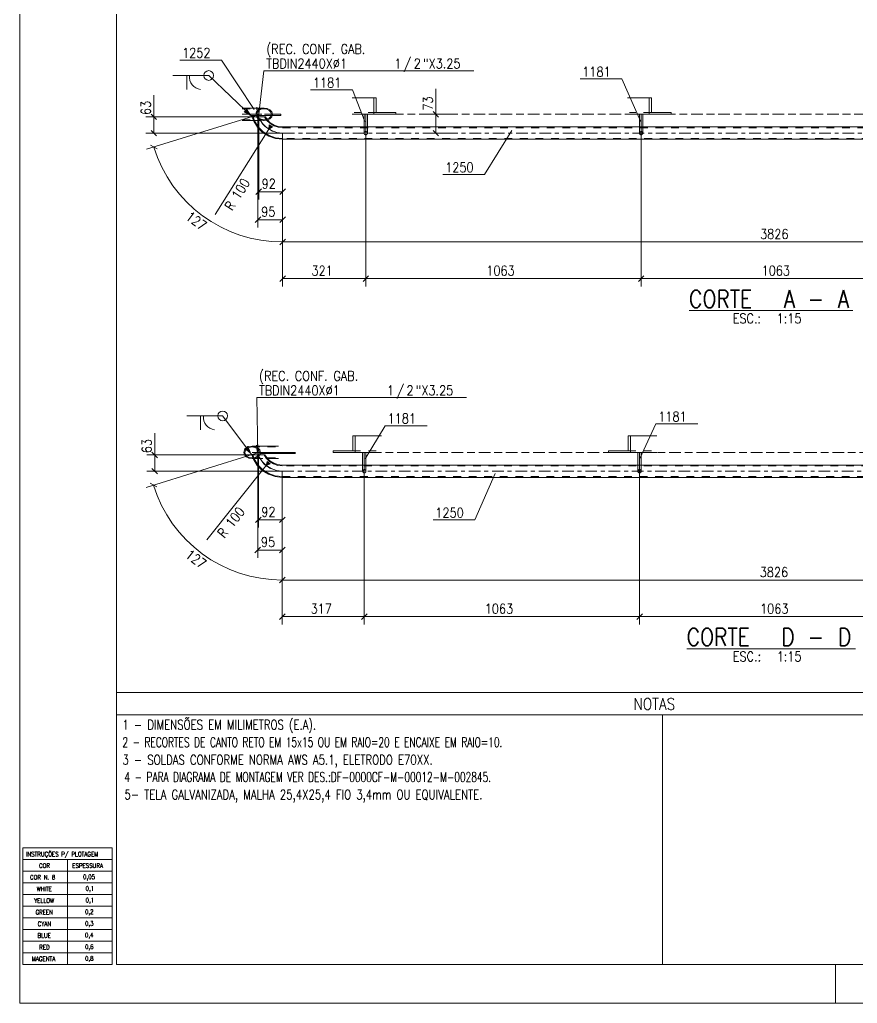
# Model space of a CAD drawing. Header units: millimetres. Extents: x 5 to 846, y 5 to 599.
# Drawn here: x 5 to 220.6, y 5 to 258.2 of the extents above; entities that cross this region are included whole.
import ezdxf

# ---------------------------------------------------------------- set-up
doc = ezdxf.new("R2010")
doc.units = ezdxf.units.MM
for name, pattern in [('XKITLINE00', [0]), ('XKITLINE02', [4, 2, -2]), ('XKITLINE03', [6, 3, -1, 1, -1]), ('XKITLINE06', [7, 3, -1, 2, -1])]:
    doc.linetypes.add(name, pattern=pattern)
for name, color, linetype, lineweight in [('Cota', 4, 'Continuous', 0), ('Marca da peça', 2, 'Continuous', 0), ('Objeto gráfico', 3, 'Continuous', 0), ('Outro tipo de objeto', 7, 'Continuous', 0), ('Peça', 2, 'Continuous', 0), ('Solda', 1, 'Continuous', 0), ('Texto', 7, 'Continuous', 0)]:
    doc.layers.add(name, color=color, linetype=linetype, lineweight=lineweight)
doc.styles.add('ROMANS', font='ROMANS__.TTF')
doc.styles.add('SIMPLEX', font='SIMPLEX_.TTF')

# ---------------------------------------------------------------- blocks, each defined once
blk = doc.blocks.new('*A29')
at = {"layer": 'Peça', "color": 7, "linetype": 'XKITLINE02', "lineweight": 0}
for p, q in [((70.07, 233.86), (64.46, 233.86)), ((69.99, 233.55), (64.46, 233.55)), ((66.67, 233.55), (69.99, 233.55))]:
    blk.add_line(p, q, dxfattribs=at)
at = {"layer": 'Peça', "color": 4, "linetype": 'XKITLINE00', "lineweight": 0}
for p, q in [((69.99, 233.55), (72.28, 233.55)), ((70.07, 233.55), (70.07, 233.86)), ((70.07, 233.86), (72.28, 233.86)), ((72.28, 233.55), (72.28, 233.86))]:
    blk.add_line(p, q, dxfattribs=at)
blk = doc.blocks.new('*A31')
at = {"layer": 'Peça', "color": 4, "linetype": 'XKITLINE00', "lineweight": 0}
for p, q in [((90.59, 238.1), (96.77, 238.1)), ((96.21, 233.86), (96.21, 238.1)), ((96.77, 238.1), (96.77, 234.29)), ((90.59, 233.86), (101.82, 233.86)), ((96.77, 234.29), (101.82, 234.29)), ((101.82, 233.86), (101.82, 234.29))]:
    blk.add_line(p, q, dxfattribs=at)
at = {"layer": 'Peça', "color": 7, "linetype": 'XKITLINE02', "lineweight": 0}
for p, q in [((96.77, 234.29), (91.16, 234.29)), ((96.2, 233.86), (96.21, 233.86))]:
    blk.add_line(p, q, dxfattribs=at)
blk = doc.blocks.new('*A32')
at = {"layer": 'Peça', "color": 4, "linetype": 'XKITLINE00', "lineweight": 0}
for p, q in [((164.55, 230.67), (164.55, 233.86)), ((165.4, 230.67), (165.4, 233.86)), ((164.55, 230.6), (164.55, 230.67)), ((165.4, 230.6), (165.4, 230.67))]:
    blk.add_line(p, q, dxfattribs=at)
at = {"layer": 'Peça', "color": 7, "linetype": 'XKITLINE02', "lineweight": 0}
for p, q in [((164.55, 233.86), (165.4, 233.86)), ((164.55, 229.13), (164.55, 230.6)), ((165.4, 229.13), (165.4, 230.6)), ((164.55, 229.01), (164.68, 229.31)), ((164.55, 229.01), (164.55, 229.13)), ((164.98, 229.43), (164.68, 229.31)), ((165.27, 229.31), (164.98, 229.43)), ((165.4, 229.01), (165.27, 229.31)), ((165.4, 229.01), (165.4, 229.13))]:
    blk.add_line(p, q, dxfattribs=at)
at = {"layer": 'Peça', "color": 7, "linetype": 'XKITLINE03', "lineweight": 0}
for p, q in [((164.98, 233.86), (164.98, 230.67)), ((164.98, 230.67), (164.98, 230.04)), ((164.98, 230.04), (164.98, 229.5)), ((164.98, 229.5), (164.98, 229.13)), ((164.98, 229.13), (164.98, 229.01)), ((164.98, 229.01), (164.98, 229.01))]:
    blk.add_line(p, q, dxfattribs=at)
at = {"layer": 'Peça', "color": 7, "linetype": 'XKITLINE02', "lineweight": 0}
for start, end in [(135, 315), (315, 135)]:
    blk.add_arc((164.98, 229.01), 0.423, start, end, dxfattribs=at)
blk = doc.blocks.new('*A34')
at = {"layer": 'Peça', "color": 4, "linetype": 'XKITLINE00', "lineweight": 0}
for p, q in [((93.7, 230.67), (93.7, 233.86)), ((94.54, 230.67), (94.54, 233.86)), ((93.7, 230.6), (93.7, 230.67)), ((94.54, 230.6), (94.54, 230.67))]:
    blk.add_line(p, q, dxfattribs=at)
at = {"layer": 'Peça', "color": 7, "linetype": 'XKITLINE02', "lineweight": 0}
for p, q in [((93.7, 233.86), (94.54, 233.86)), ((93.7, 229.13), (93.7, 230.6)), ((94.54, 229.13), (94.54, 230.6)), ((93.7, 229.01), (93.82, 229.31)), ((93.7, 229.01), (93.7, 229.13)), ((94.12, 229.43), (93.82, 229.31)), ((94.42, 229.31), (94.12, 229.43)), ((94.54, 229.01), (94.42, 229.31)), ((94.54, 229.01), (94.54, 229.13))]:
    blk.add_line(p, q, dxfattribs=at)
at = {"layer": 'Peça', "color": 7, "linetype": 'XKITLINE03', "lineweight": 0}
for p, q in [((94.12, 233.86), (94.12, 230.67)), ((94.12, 230.67), (94.12, 230.04)), ((94.12, 230.04), (94.12, 229.5)), ((94.12, 229.5), (94.12, 229.13)), ((94.12, 229.13), (94.12, 229.01)), ((94.12, 229.01), (94.12, 229.01))]:
    blk.add_line(p, q, dxfattribs=at)
at = {"layer": 'Peça', "color": 7, "linetype": 'XKITLINE02', "lineweight": 0}
for start, end in [(135, 315), (315, 135)]:
    blk.add_arc((94.12, 229.01), 0.423, start, end, dxfattribs=at)
blk = doc.blocks.new('*A35')
at = {"layer": 'Peça', "color": 7, "linetype": 'XKITLINE03', "lineweight": 0}
for p, q in [((66.04, 235.67), (66.04, 235.68)), ((66.2, 234.19), (66.04, 235.67)), ((334.46, 235.67), (334.29, 234.19)), ((334.46, 235.68), (334.46, 235.67)), ((66.7, 232.78), (66.2, 234.19)), ((334.29, 234.19), (333.8, 232.78)), ((67.49, 231.52), (66.7, 232.78)), ((68.55, 230.46), (67.49, 231.52)), ((69.81, 229.67), (68.55, 230.46)), ((331.95, 230.46), (330.68, 229.67)), ((333, 231.52), (331.95, 230.46)), ((333.8, 232.78), (333, 231.52)), ((71.22, 229.18), (69.81, 229.67)), ((72.7, 229.01), (71.22, 229.18)), ((327.79, 229.01), (72.7, 229.01)), ((329.27, 229.18), (327.79, 229.01)), ((330.68, 229.67), (329.27, 229.18))]:
    blk.add_line(p, q, dxfattribs=at)
at = {"layer": 'Peça', "color": 7, "linetype": 'XKITLINE02', "lineweight": 0}
for p, q in [((64.88, 233.2), (64.9, 233.14)), ((64.88, 233.2), (64.9, 233.2)), ((65.1, 233.2), (65.46, 232.18)), ((65.89, 233.2), (66.35, 233.2)), ((66.15, 233.2), (66.35, 233.2)), ((66.78, 233.2), (66.81, 233.2)), ((67.55, 233.19), (66.95, 233.2)), ((68.05, 233.2), (67.55, 233.19)), ((68.05, 233.2), (68.57, 232.38)), ((68.3, 233.2), (68.28, 233.2)), ((68.3, 233.2), (68.73, 232.51)), ((331.93, 232.38), (332.44, 233.2)), ((332.19, 233.2), (332.01, 232.91)), ((332.22, 233.2), (332.19, 233.2)), ((332.94, 233.19), (332.44, 233.2)), ((333.54, 233.2), (332.94, 233.19)), ((333.69, 233.2), (333.21, 233.2)), ((334.29, 233.2), (334.34, 233.2)), ((335.39, 233.2), (335.04, 232.18)), ((335.56, 233.05), (335.29, 232.26)), ((66.41, 230.66), (65.46, 232.18)), ((67.69, 229.39), (66.41, 230.66)), ((69.4, 231.54), (68.57, 232.38)), ((68.73, 232.51), (68.83, 232.41)), ((69.4, 231.54), (70.41, 230.91)), ((70.41, 230.91), (71.53, 230.52)), ((71.53, 230.52), (72.7, 230.38)), ((327.79, 230.38), (328.97, 230.52)), ((328.97, 230.52), (330.09, 230.91)), ((330.09, 230.91), (331.09, 231.54)), ((331.09, 231.54), (331.93, 232.38)), ((332.81, 229.39), (334.08, 230.66)), ((334.08, 230.66), (335.04, 232.18)), ((69.21, 228.43), (67.69, 229.39)), ((70.91, 227.83), (69.21, 228.43)), ((72.7, 230.38), (327.79, 230.38)), ((329.58, 227.83), (331.28, 228.43)), ((331.28, 228.43), (332.81, 229.39)), ((72.7, 227.63), (70.91, 227.83)), ((327.79, 227.63), (72.7, 227.63)), ((329.58, 227.83), (327.79, 227.63))]:
    blk.add_line(p, q, dxfattribs=at)
at = {"layer": 'Peça', "color": 4, "linetype": 'XKITLINE00', "lineweight": 0}
for p, q in [((64.9, 233.2), (65.89, 233.2)), ((64.9, 233.14), (65.26, 232.09)), ((68.28, 233.2), (66.35, 233.2)), ((332.22, 233.2), (332.22, 233.2)), ((333.21, 233.2), (332.22, 233.2)), ((335.62, 233.2), (333.69, 233.2)), ((335.62, 233.2), (335.56, 233.05)), ((66.25, 230.53), (65.26, 232.09)), ((67.55, 229.22), (66.25, 230.53)), ((68.83, 232.41), (69.54, 231.71)), ((69.54, 231.71), (70.5, 231.1)), ((70.5, 231.1), (71.57, 230.73)), ((71.57, 230.73), (72.7, 230.6)), ((72.7, 230.6), (327.79, 230.6)), ((327.79, 230.6), (328.92, 230.73)), ((328.92, 230.73), (329.99, 231.1)), ((329.99, 231.1), (330.95, 231.71)), ((330.95, 231.71), (331.76, 232.51)), ((332.01, 232.91), (331.76, 232.51)), ((332.94, 229.22), (334.25, 230.53)), ((334.25, 230.53), (335.23, 232.09)), ((335.29, 232.26), (335.23, 232.09)), ((69.12, 228.23), (67.55, 229.22)), ((70.87, 227.62), (69.12, 228.23)), ((329.63, 227.62), (331.37, 228.23)), ((331.37, 228.23), (332.94, 229.22)), ((72.7, 227.42), (70.87, 227.62)), ((327.79, 227.42), (72.7, 227.42)), ((329.63, 227.62), (327.79, 227.42))]:
    blk.add_line(p, q, dxfattribs=at)
blk = doc.blocks.new('*A36')
at = {"layer": 'Peça', "color": 4, "linetype": 'XKITLINE00', "lineweight": 0}
for p, q in [((62.32, 235.47), (67.94, 235.47)), ((65.97, 234.48), (65.81, 233.86)), ((65.81, 233.86), (65.97, 233.25)), ((66.43, 235), (65.97, 234.48)), ((65.97, 233.25), (66.43, 232.73)), ((66.09, 233.86), (66.23, 234.4)), ((66.23, 233.33), (66.09, 233.86)), ((66.23, 234.4), (66.63, 234.85)), ((66.63, 232.88), (66.23, 233.33)), ((67.12, 235.35), (66.43, 235)), ((66.63, 234.85), (67.23, 235.15)), ((67.94, 235.47), (67.12, 235.35)), ((67.23, 235.15), (67.94, 235.26)), ((68.76, 235.35), (67.94, 235.47)), ((67.94, 235.26), (68.65, 235.15)), ((68.65, 235.15), (69.24, 234.85)), ((69.45, 235), (68.76, 235.35)), ((69.24, 234.85), (69.65, 234.4)), ((69.65, 233.33), (69.24, 232.88)), ((69.91, 234.48), (69.45, 235)), ((69.45, 232.73), (69.91, 233.25)), ((69.65, 234.4), (69.79, 233.86)), ((69.79, 233.86), (69.65, 233.33)), ((70.07, 233.86), (69.91, 234.48)), ((69.91, 233.25), (70.07, 233.86)), ((329.66, 235.47), (335.28, 235.47)), ((333.31, 234.48), (333.14, 233.86)), ((333.14, 233.86), (333.31, 233.25)), ((333.77, 235), (333.31, 234.48)), ((333.31, 233.25), (333.77, 232.73)), ((333.43, 233.86), (333.57, 234.4)), ((333.57, 233.33), (333.43, 233.86)), ((333.57, 234.4), (333.97, 234.85)), ((333.97, 232.88), (333.57, 233.33)), ((334.46, 235.35), (333.77, 235)), ((333.97, 234.85), (334.57, 235.15)), ((335.28, 235.47), (334.46, 235.35)), ((334.57, 235.15), (335.28, 235.26)), ((336.1, 235.35), (335.28, 235.47)), ((335.28, 235.26), (335.99, 235.15)), ((335.99, 235.15), (336.58, 234.85)), ((336.79, 235), (336.1, 235.35)), ((336.58, 234.85), (336.98, 234.4)), ((336.98, 233.33), (336.58, 232.88)), ((337.25, 234.48), (336.79, 235)), ((336.79, 232.73), (337.25, 233.25)), ((336.98, 234.4), (337.13, 233.86)), ((337.13, 233.86), (336.98, 233.33)), ((337.41, 233.86), (337.25, 234.48)), ((337.25, 233.25), (337.41, 233.86)), ((62.32, 232.25), (65.21, 232.25)), ((66.43, 232.73), (67.12, 232.38)), ((66.63, 232.88), (67.03, 232.68)), ((67.06, 232.66), (67.23, 232.58)), ((67.12, 232.38), (67.23, 232.36)), ((67.94, 232.47), (67.23, 232.58)), ((67.26, 232.36), (67.94, 232.25)), ((67.81, 232.25), (67.94, 232.25)), ((68.65, 232.58), (67.94, 232.47)), ((67.94, 232.25), (68.76, 232.38)), ((69.24, 232.88), (68.65, 232.58)), ((68.76, 232.38), (69.45, 232.73)), ((331.5, 232.25), (329.66, 232.25)), ((333.77, 232.73), (334.46, 232.38)), ((334.57, 232.58), (333.97, 232.88)), ((334.46, 232.38), (335.28, 232.25)), ((335.28, 232.47), (334.57, 232.58)), ((335.28, 232.25), (334.83, 232.25)), ((335.99, 232.58), (335.28, 232.47)), ((335.28, 232.25), (336.1, 232.38)), ((336.58, 232.88), (335.99, 232.58)), ((336.1, 232.38), (336.79, 232.73))]:
    blk.add_line(p, q, dxfattribs=at)
at = {"layer": 'Peça', "color": 7, "linetype": 'XKITLINE02', "lineweight": 0}
for p, q in [((62.32, 235.26), (67.94, 235.26)), ((329.66, 235.26), (335.28, 235.26)), ((62.32, 232.47), (67.94, 232.47)), ((65.21, 232.25), (67.81, 232.25)), ((67.03, 232.68), (67.06, 232.66)), ((67.23, 232.36), (67.26, 232.36)), ((335.28, 232.47), (329.66, 232.47)), ((334.83, 232.25), (331.5, 232.25))]:
    blk.add_line(p, q, dxfattribs=at)
at = {"layer": 'Peça', "color": 7, "linetype": 'XKITLINE03', "lineweight": 0}
for p, q in [((62.32, 233.86), (67.94, 233.86)), ((335.28, 233.86), (329.66, 233.86))]:
    blk.add_line(p, q, dxfattribs=at)
blk = doc.blocks.new('*A37')
at = {"layer": 'Peça', "color": 4, "linetype": 'XKITLINE00', "lineweight": 0}
for p, q in [((161.45, 238.1), (167.63, 238.1)), ((167.07, 233.86), (167.07, 238.1)), ((167.63, 238.1), (167.63, 234.29)), ((172.68, 233.86), (161.45, 233.86)), ((167.63, 234.29), (172.68, 234.29)), ((172.68, 233.86), (172.68, 234.29))]:
    blk.add_line(p, q, dxfattribs=at)
at = {"layer": 'Peça', "color": 7, "linetype": 'XKITLINE02', "lineweight": 0}
for p, q in [((167.63, 234.29), (162.01, 234.29)), ((167.06, 233.86), (167.07, 233.86))]:
    blk.add_line(p, q, dxfattribs=at)
blk = doc.blocks.new('*A71')
at = {"layer": 'Peça', "color": 4, "linetype": 'XKITLINE00', "lineweight": 0}
for p, q in [((93.31, 143.64), (93.31, 146.83)), ((94.15, 143.64), (94.15, 146.83)), ((93.31, 143.57), (93.31, 143.64)), ((94.15, 143.57), (94.15, 143.64))]:
    blk.add_line(p, q, dxfattribs=at)
at = {"layer": 'Peça', "color": 7, "linetype": 'XKITLINE02', "lineweight": 0}
for p, q in [((94.15, 146.83), (93.31, 146.83)), ((93.31, 142.1), (93.31, 143.57)), ((93.43, 142.28), (93.31, 141.98)), ((93.31, 141.98), (93.31, 142.1)), ((93.73, 142.4), (93.43, 142.28)), ((94.03, 142.28), (93.73, 142.4)), ((94.15, 141.98), (94.03, 142.28)), ((94.15, 142.1), (94.15, 143.57)), ((94.15, 142.1), (94.15, 141.98))]:
    blk.add_line(p, q, dxfattribs=at)
at = {"layer": 'Peça', "color": 7, "linetype": 'XKITLINE03', "lineweight": 0}
for p, q in [((93.73, 146.83), (93.73, 143.64)), ((93.73, 143.64), (93.73, 143.01)), ((93.73, 143.01), (93.73, 142.46)), ((93.73, 142.46), (93.73, 142.1)), ((93.73, 142.1), (93.73, 141.98)), ((93.73, 141.98), (93.73, 141.98))]:
    blk.add_line(p, q, dxfattribs=at)
at = {"layer": 'Peça', "color": 7, "linetype": 'XKITLINE02', "lineweight": 0}
for start, end in [(135, 315), (315, 135)]:
    blk.add_arc((93.73, 141.98), 0.423, start, end, dxfattribs=at)
blk = doc.blocks.new('*A73')
at = {"layer": 'Peça', "color": 4, "linetype": 'XKITLINE00', "lineweight": 0}
for p, q in [((90.79, 147.26), (90.79, 151.07)), ((90.79, 151.07), (98.17, 151.07)), ((91.35, 146.83), (91.35, 151.07)), ((85.74, 146.83), (85.74, 147.26)), ((85.74, 147.26), (90.79, 147.26)), ((98.17, 146.83), (85.74, 146.83))]:
    blk.add_line(p, q, dxfattribs=at)
at = {"layer": 'Peça', "color": 7, "linetype": 'XKITLINE02', "lineweight": 0}
blk.add_line((90.79, 147.26), (97.61, 147.26), dxfattribs=at)
blk = doc.blocks.new('*A74')
at = {"layer": 'Peça', "color": 4, "linetype": 'XKITLINE00', "lineweight": 0}
for p, q in [((66.98, 146.52), (66.98, 146.83)), ((66.98, 146.83), (76.01, 146.83)), ((76.01, 146.52), (66.98, 146.52)), ((69.19, 146.52), (69.19, 146.83))]:
    blk.add_line(p, q, dxfattribs=at)
blk = doc.blocks.new('*A75')
at = {"layer": 'Peça', "color": 7, "linetype": 'XKITLINE03', "lineweight": 0}
for p, q in [((65.95, 148.65), (65.95, 148.64)), ((65.95, 148.64), (66.12, 147.16)), ((66.12, 147.16), (66.62, 145.75)), ((333.72, 145.75), (334.21, 147.16)), ((334.21, 147.16), (334.38, 148.64)), ((334.38, 148.64), (334.38, 148.65)), ((66.62, 145.75), (67.41, 144.49)), ((67.41, 144.49), (68.46, 143.43)), ((331.87, 143.43), (332.92, 144.49)), ((332.92, 144.49), (333.72, 145.75)), ((68.46, 143.43), (69.73, 142.64)), ((69.73, 142.64), (71.14, 142.14)), ((71.14, 142.14), (72.62, 141.98)), ((72.62, 141.98), (327.71, 141.98)), ((327.71, 141.98), (329.19, 142.14)), ((329.19, 142.14), (330.6, 142.64)), ((330.6, 142.64), (331.87, 143.43))]:
    blk.add_line(p, q, dxfattribs=at)
at = {"layer": 'Peça', "color": 4, "linetype": 'XKITLINE00', "lineweight": 0}
for p, q in [((64.79, 146.17), (64.85, 146.01)), ((64.79, 146.17), (66.44, 146.17)), ((65.12, 145.22), (65.18, 145.06)), ((66.17, 143.49), (65.18, 145.06)), ((67.2, 146.17), (68.19, 146.17)), ((68.4, 145.88), (68.65, 145.48)), ((69.46, 144.67), (68.65, 145.48)), ((69.46, 144.67), (70.42, 144.07)), ((329.91, 144.07), (330.87, 144.67)), ((330.87, 144.67), (331.52, 145.32)), ((332.13, 146.17), (332.14, 146.17)), ((332.14, 146.17), (333.77, 146.17)), ((334.16, 143.49), (335.15, 145.06)), ((334.52, 146.17), (335.51, 146.17)), ((335.15, 145.06), (335.52, 146.11)), ((67.47, 142.19), (66.17, 143.49)), ((67.47, 142.19), (69.04, 141.2)), ((70.42, 144.07), (71.49, 143.69)), ((71.49, 143.69), (72.62, 143.57)), ((327.71, 143.57), (72.62, 143.57)), ((328.84, 143.69), (327.71, 143.57)), ((328.84, 143.69), (329.91, 144.07)), ((331.29, 141.2), (332.86, 142.19)), ((332.86, 142.19), (334.16, 143.49)), ((69.04, 141.2), (70.78, 140.59)), ((70.78, 140.59), (72.62, 140.39)), ((72.62, 140.39), (327.71, 140.39)), ((327.71, 140.39), (329.55, 140.59)), ((329.55, 140.59), (331.29, 141.2))]:
    blk.add_line(p, q, dxfattribs=at)
at = {"layer": 'Peça', "color": 7, "linetype": 'XKITLINE02', "lineweight": 0}
for p, q in [((64.85, 146.01), (65.12, 145.22)), ((65.02, 146.17), (65.37, 145.15)), ((66.33, 143.63), (65.37, 145.15)), ((66.44, 146.17), (67.2, 146.17)), ((66.87, 146.17), (66.44, 146.17)), ((67.47, 146.16), (66.87, 146.17)), ((67.97, 146.17), (67.47, 146.16)), ((68.49, 145.34), (67.97, 146.17)), ((68.19, 146.17), (68.22, 146.17)), ((68.22, 146.17), (68.19, 146.17)), ((68.22, 146.17), (68.4, 145.88)), ((69.32, 144.51), (68.49, 145.34)), ((69.32, 144.51), (70.33, 143.88)), ((330, 143.88), (331.01, 144.51)), ((331.01, 144.51), (331.84, 145.34)), ((331.52, 145.32), (331.68, 145.48)), ((331.68, 145.48), (331.7, 145.51)), ((331.7, 145.51), (332.11, 146.17)), ((331.84, 145.34), (332.36, 146.17)), ((332.13, 146.17), (332.11, 146.17)), ((332.36, 146.17), (332.86, 146.16)), ((332.45, 146.17), (334.52, 146.17)), ((332.86, 146.16), (333.46, 146.17)), ((333.77, 146.17), (334.11, 146.17)), ((334, 143.63), (334.96, 145.15)), ((334.96, 145.15), (335.31, 146.17)), ((335.51, 146.17), (335.54, 146.17)), ((335.54, 146.17), (335.51, 146.17)), ((335.52, 146.11), (335.54, 146.17)), ((67.61, 142.35), (66.33, 143.63)), ((67.61, 142.35), (69.13, 141.4)), ((70.33, 143.88), (71.44, 143.49)), ((71.44, 143.49), (72.62, 143.35)), ((327.71, 143.35), (72.62, 143.35)), ((328.89, 143.49), (327.71, 143.35)), ((328.89, 143.49), (330, 143.88)), ((331.2, 141.4), (332.72, 142.35)), ((332.72, 142.35), (334, 143.63)), ((69.13, 141.4), (70.83, 140.8)), ((70.83, 140.8), (72.62, 140.6)), ((72.62, 140.6), (327.71, 140.6)), ((327.71, 140.6), (329.5, 140.8)), ((329.5, 140.8), (331.2, 141.4))]:
    blk.add_line(p, q, dxfattribs=at)
blk = doc.blocks.new('*A76')
at = {"layer": 'Peça', "color": 4, "linetype": 'XKITLINE00', "lineweight": 0}
for p, q in [((161.65, 147.26), (161.65, 151.07)), ((161.65, 151.07), (169.02, 151.07)), ((162.21, 146.83), (162.21, 151.07)), ((156.6, 146.83), (156.6, 147.26)), ((156.6, 147.26), (161.65, 147.26)), ((169.02, 146.83), (156.6, 146.83))]:
    blk.add_line(p, q, dxfattribs=at)
at = {"layer": 'Peça', "color": 7, "linetype": 'XKITLINE02', "lineweight": 0}
blk.add_line((161.65, 147.26), (168.46, 147.26), dxfattribs=at)
blk = doc.blocks.new('*A77')
at = {"layer": 'Peça', "color": 4, "linetype": 'XKITLINE00', "lineweight": 0}
for p, q in [((62.88, 147.45), (62.71, 146.83)), ((63.34, 147.97), (62.88, 147.45)), ((63, 146.83), (63.14, 147.37)), ((63.14, 147.37), (63.54, 147.82)), ((64.03, 148.32), (63.34, 147.97)), ((63.54, 147.82), (64.14, 148.12)), ((64.85, 148.44), (64.03, 148.32)), ((64.14, 148.12), (64.85, 148.23)), ((64.85, 148.44), (71.67, 148.44)), ((65.66, 148.32), (64.85, 148.44)), ((64.85, 148.23), (65.55, 148.12)), ((65.55, 148.12), (66.15, 147.82)), ((66.36, 147.97), (65.66, 148.32)), ((66.15, 147.82), (66.55, 147.37)), ((66.82, 147.45), (66.36, 147.97)), ((66.55, 147.37), (66.69, 146.83)), ((66.98, 146.83), (66.82, 147.45)), ((330.22, 147.45), (330.05, 146.83)), ((330.68, 147.97), (330.22, 147.45)), ((330.34, 146.83), (330.48, 147.37)), ((330.48, 147.37), (330.88, 147.82)), ((331.37, 148.32), (330.68, 147.97)), ((330.88, 147.82), (331.48, 148.12)), ((332.19, 148.44), (331.37, 148.32)), ((331.48, 148.12), (332.19, 148.23)), ((332.19, 148.44), (339, 148.44)), ((333, 148.32), (332.19, 148.44)), ((332.19, 148.23), (332.89, 148.12)), ((332.89, 148.12), (333.49, 147.82)), ((333.7, 147.97), (333, 148.32)), ((333.49, 147.82), (333.89, 147.37)), ((334.16, 147.45), (333.7, 147.97)), ((333.89, 147.37), (334.03, 146.83)), ((334.32, 146.83), (334.16, 147.45)), ((62.71, 146.83), (62.88, 146.22)), ((62.88, 146.22), (63.34, 145.69)), ((63.14, 146.3), (63, 146.83)), ((63.54, 145.85), (63.14, 146.3)), ((63.34, 145.69), (64.03, 145.35)), ((64.14, 145.55), (63.54, 145.85)), ((64.03, 145.35), (64.85, 145.22)), ((64.85, 145.44), (64.14, 145.55)), ((65.55, 145.55), (64.85, 145.44)), ((64.85, 145.22), (65.66, 145.35)), ((64.85, 145.22), (65.59, 145.22)), ((66.15, 145.85), (65.55, 145.55)), ((65.66, 145.35), (66.36, 145.69)), ((66.55, 146.3), (66.15, 145.85)), ((66.36, 145.69), (66.82, 146.22)), ((66.69, 146.83), (66.55, 146.3)), ((66.82, 146.22), (66.98, 146.83)), ((68.91, 145.22), (71.67, 145.22)), ((330.05, 146.83), (330.22, 146.22)), ((330.22, 146.22), (330.68, 145.69)), ((330.48, 146.3), (330.34, 146.83)), ((330.88, 145.85), (330.48, 146.3)), ((330.68, 145.69), (331.37, 145.35)), ((331.48, 145.55), (330.88, 145.85)), ((331.37, 145.35), (332.19, 145.22)), ((332.19, 145.44), (331.48, 145.55)), ((332.89, 145.55), (332.19, 145.44)), ((332.19, 145.22), (333, 145.35)), ((332.19, 145.22), (332.6, 145.22)), ((333.49, 145.85), (332.89, 145.55)), ((333, 145.35), (333.7, 145.69)), ((333.89, 146.3), (333.49, 145.85)), ((333.7, 145.69), (334.16, 146.22)), ((334.03, 146.83), (333.89, 146.3)), ((334.16, 146.22), (334.32, 146.83)), ((335.21, 145.22), (339, 145.22))]:
    blk.add_line(p, q, dxfattribs=at)
at = {"layer": 'Peça', "color": 7, "linetype": 'XKITLINE02', "lineweight": 0}
for p, q in [((64.85, 148.23), (71.67, 148.23)), ((332.19, 148.23), (339, 148.23)), ((64.85, 145.44), (71.67, 145.44)), ((65.59, 145.22), (68.91, 145.22)), ((332.19, 145.44), (339, 145.44)), ((332.6, 145.22), (335.21, 145.22))]:
    blk.add_line(p, q, dxfattribs=at)
at = {"layer": 'Peça', "color": 7, "linetype": 'XKITLINE03', "lineweight": 0}
for p, q in [((64.85, 146.83), (71.67, 146.83)), ((339, 146.83), (332.19, 146.83))]:
    blk.add_line(p, q, dxfattribs=at)
blk = doc.blocks.new('*A78')
at = {"layer": 'Peça', "color": 4, "linetype": 'XKITLINE00', "lineweight": 0}
for p, q in [((164.16, 143.64), (164.16, 146.83)), ((165.01, 143.64), (165.01, 146.83)), ((164.16, 143.57), (164.16, 143.64)), ((165.01, 143.57), (165.01, 143.64))]:
    blk.add_line(p, q, dxfattribs=at)
at = {"layer": 'Peça', "color": 7, "linetype": 'XKITLINE02', "lineweight": 0}
for p, q in [((165.01, 146.83), (164.16, 146.83)), ((164.16, 142.1), (164.16, 143.57)), ((164.28, 142.28), (164.16, 141.98)), ((164.16, 141.98), (164.16, 142.1)), ((164.58, 142.4), (164.28, 142.28)), ((164.88, 142.28), (164.58, 142.4)), ((165.01, 141.98), (164.88, 142.28)), ((165.01, 142.1), (165.01, 143.57)), ((165.01, 142.1), (165.01, 141.98))]:
    blk.add_line(p, q, dxfattribs=at)
at = {"layer": 'Peça', "color": 7, "linetype": 'XKITLINE03', "lineweight": 0}
for p, q in [((164.58, 146.83), (164.58, 143.64)), ((164.58, 143.64), (164.58, 143.01)), ((164.58, 143.01), (164.58, 142.46)), ((164.58, 142.46), (164.58, 142.1)), ((164.58, 142.1), (164.58, 141.98)), ((164.58, 141.98), (164.58, 141.98))]:
    blk.add_line(p, q, dxfattribs=at)
at = {"layer": 'Peça', "color": 7, "linetype": 'XKITLINE02', "lineweight": 0}
for start, end in [(135, 315), (315, 135)]:
    blk.add_arc((164.58, 141.98), 0.423, start, end, dxfattribs=at)
blk = doc.blocks.new('*A116')
at = {"layer": 'Objeto gráfico', "color": 7, "linetype": 'XKITLINE06', "lineweight": 0}
blk.add_line((64.88, 233.2), (68.3, 233.2), dxfattribs=at)
blk = doc.blocks.new('*A117')
at = {"layer": 'Objeto gráfico', "color": 7, "linetype": 'XKITLINE06', "lineweight": 0}
blk.add_line((100.82, 233.86), (306, 233.86), dxfattribs=at)
blk = doc.blocks.new('*A118')
at = {"layer": 'Objeto gráfico', "color": 7, "linetype": 'XKITLINE06', "lineweight": 0}
blk.add_line((64.88, 233.2), (66.37, 233.72), dxfattribs=at)
blk = doc.blocks.new('*A129')
at = {"layer": 'Objeto gráfico', "color": 7, "linetype": 'XKITLINE06', "lineweight": 0}
blk.add_line((64.79, 146.17), (66.29, 146.69), dxfattribs=at)
blk = doc.blocks.new('*A131')
at = {"layer": 'Objeto gráfico', "color": 7, "linetype": 'XKITLINE06', "lineweight": 0}
blk.add_line((64.79, 146.17), (66.29, 146.69), dxfattribs=at)
blk = doc.blocks.new('*A132')
at = {"layer": 'Objeto gráfico', "color": 7, "linetype": 'XKITLINE06', "lineweight": 0}
for p, q in [((95.19, 146.83), (284.47, 146.83)), ((287.97, 146.83), (327.85, 146.83))]:
    blk.add_line(p, q, dxfattribs=at)
blk = doc.blocks.new('*A250')
at = {"layer": 'Cota', "color": 7, "linetype": 'XKITLINE00', "lineweight": 0}
for p, q in [((72.7, 229.01), (72.7, 198.99)), ((327.79, 229.01), (327.79, 198.99)), ((73.41, 201.7), (72, 200.28)), ((72.7, 200.99), (327.79, 200.99)), ((328.5, 201.7), (327.08, 200.28))]:
    blk.add_line(p, q, dxfattribs=at)
at = {"layer": 'Cota', "color": 3}
for p in [(72.7, 200.99), (327.79, 200.99)]:
    blk.add_point(p, dxfattribs=at)
at = {"layer": 'Cota', "color": 3, "style": 'SIMPLEX', "width": 0.85}
blk.add_text('3826', height=2.5, dxfattribs=at).set_placement((195.61, 201.79))
blk = doc.blocks.new('*A251')
at = {"layer": 'Cota', "color": 7, "linetype": 'XKITLINE00', "lineweight": 0}
for p, q in [((94.12, 233.86), (94.12, 189.57)), ((72.7, 229.01), (72.7, 189.57)), ((73.41, 192.28), (72, 190.86)), ((72.7, 191.57), (94.12, 191.57)), ((94.83, 192.28), (93.41, 190.86))]:
    blk.add_line(p, q, dxfattribs=at)
at = {"layer": 'Cota', "color": 3}
for p in [(72.7, 191.57), (94.12, 191.57)]:
    blk.add_point(p, dxfattribs=at)
at = {"layer": 'Cota', "color": 3, "style": 'SIMPLEX', "width": 0.85}
blk.add_text('321', height=2.5, dxfattribs=at).set_placement((80.16, 192.37))
blk = doc.blocks.new('*A252')
at = {"layer": 'Cota', "color": 7, "linetype": 'XKITLINE00', "lineweight": 0}
for p, q in [((94.12, 233.86), (94.12, 189.57)), ((164.98, 233.86), (164.98, 189.57)), ((94.83, 192.28), (93.41, 190.86)), ((94.12, 191.57), (164.98, 191.57)), ((165.68, 192.28), (164.27, 190.86))]:
    blk.add_line(p, q, dxfattribs=at)
at = {"layer": 'Cota', "color": 3}
for p in [(94.12, 191.57), (164.98, 191.57)]:
    blk.add_point(p, dxfattribs=at)
at = {"layer": 'Cota', "color": 3, "style": 'SIMPLEX', "width": 0.85}
blk.add_text('1063', height=2.5, dxfattribs=at).set_placement((125.14, 192.37))
blk = doc.blocks.new('*A253')
at = {"layer": 'Cota', "color": 7, "linetype": 'XKITLINE00', "lineweight": 0}
for p, q in [((164.98, 233.86), (164.98, 189.57)), ((235.83, 233.86), (235.83, 189.57)), ((165.68, 192.28), (164.27, 190.86)), ((164.98, 191.57), (235.83, 191.57)), ((236.54, 192.28), (235.12, 190.86))]:
    blk.add_line(p, q, dxfattribs=at)
at = {"layer": 'Cota', "color": 3}
for p in [(164.98, 191.57), (235.83, 191.57)]:
    blk.add_point(p, dxfattribs=at)
at = {"layer": 'Cota', "color": 3, "style": 'SIMPLEX', "width": 0.85}
blk.add_text('1063', height=2.5, dxfattribs=at).set_placement((195.99, 192.37))
blk = doc.blocks.new('*A256')
at = {"layer": 'Cota', "color": 7, "linetype": 'XKITLINE00', "lineweight": 0}
for p, q in [((66.33, 233.71), (37.65, 224.86)), ((72.7, 229.01), (72.7, 198.99)), ((38.68, 225.92), (40.45, 224.98)), ((72, 200.29), (73.41, 201.7))]:
    blk.add_line(p, q, dxfattribs=at)
blk.add_arc((72.7, 235.67), 34.68, 197.1475, 270, dxfattribs=at)
at = {"layer": 'Cota', "color": 7}
for p in [(39.56, 225.45), (72.7, 200.99)]:
    blk.add_point(p, dxfattribs=at)
at = {"layer": 'Cota', "color": 3, "style": 'SIMPLEX', "width": 0.85}
blk.add_text('127', height=2.5, rotation=-36.4287, dxfattribs=at).set_placement((47.54, 207.04))
blk = doc.blocks.new('*A257')
at = {"layer": 'Cota', "color": 7, "linetype": 'XKITLINE00', "lineweight": 0}
for p, q in [((66.37, 233.72), (66.37, 204.73)), ((72.7, 229.01), (72.7, 204.73)), ((67.08, 207.44), (65.66, 206.02)), ((66.37, 206.73), (72.7, 206.73)), ((73.41, 207.44), (72, 206.02))]:
    blk.add_line(p, q, dxfattribs=at)
at = {"layer": 'Cota', "color": 3}
for p in [(66.37, 206.73), (72.7, 206.73)]:
    blk.add_point(p, dxfattribs=at)
at = {"layer": 'Cota', "color": 3, "style": 'SIMPLEX', "width": 0.85}
blk.add_text('95', height=2.5, dxfattribs=at).set_placement((67.21, 207.53))
blk = doc.blocks.new('*A258')
at = {"layer": 'Cota', "color": 7, "linetype": 'XKITLINE00', "lineweight": 0}
for p, q in [((66.55, 233.2), (66.55, 211.94)), ((72.7, 229.01), (72.7, 211.94)), ((67.26, 214.64), (65.84, 213.23)), ((66.55, 213.94), (72.7, 213.94)), ((73.41, 214.64), (72, 213.23))]:
    blk.add_line(p, q, dxfattribs=at)
at = {"layer": 'Cota', "color": 3}
for p in [(66.55, 213.94), (72.7, 213.94)]:
    blk.add_point(p, dxfattribs=at)
at = {"layer": 'Cota', "color": 3, "style": 'SIMPLEX', "width": 0.85}
blk.add_text('92', height=2.5, dxfattribs=at).set_placement((67.31, 214.74))
blk = doc.blocks.new('*A259')
at = {"layer": 'Cota', "color": 7, "linetype": 'XKITLINE00', "lineweight": 0}
for p, q in [((39.56, 233.2), (39.56, 238.78)), ((39.56, 233.2), (39.56, 238.78)), ((64.88, 233.2), (37.51, 233.2)), ((38.85, 233.91), (40.26, 232.49)), ((39.56, 229.01), (39.56, 233.2)), ((72.7, 229.01), (37.51, 229.01)), ((38.85, 229.72), (40.26, 228.3))]:
    blk.add_line(p, q, dxfattribs=at)
at = {"layer": 'Cota', "color": 3}
for p in [(39.56, 233.2), (39.56, 229.01)]:
    blk.add_point(p, dxfattribs=at)
at = {"layer": 'Cota', "color": 3, "style": 'SIMPLEX', "width": 0.85}
blk.add_text('63', height=2.5, rotation=90.0002, dxfattribs=at).set_placement((38.76, 233.67))
blk = doc.blocks.new('*A260')
at = {"layer": 'Cota'}
blk.add_hatch(color=7, dxfattribs=at).paths.add_polyline_path([(70.11, 230.61), (69.16, 230.03), (69.27, 231.14)], flags=17)
at = {"layer": 'Cota', "color": 7, "linetype": 'XKITLINE00', "lineweight": 0}
for p, q in [((69.27, 231.14), (69.16, 230.03)), ((70.11, 230.61), (69.16, 230.03)), ((69.27, 231.14), (70.11, 230.61)), ((69.16, 230.03), (55.33, 208.03))]:
    blk.add_line(p, q, dxfattribs=at)
blk.add_arc((72.7, 235.67), 6.67, 218.5714, 257.1429, dxfattribs=at)
at = {"layer": 'Cota', "color": 3, "style": 'SIMPLEX', "width": 0.85}
blk.add_text('R 100', height=2.5, rotation=57.8573, dxfattribs=at).set_placement((59.74, 208.85))
blk = doc.blocks.new('*A261')
at = {"layer": 'Cota', "color": 7, "linetype": 'XKITLINE00', "lineweight": 0}
for p, q in [((112.14, 233.86), (112.14, 240.38)), ((112.14, 233.86), (112.14, 240.38)), ((115.44, 233.86), (110.09, 233.86)), ((111.44, 234.57), (112.85, 233.16)), ((112.14, 229.01), (112.14, 233.86)), ((115.44, 229.01), (110.09, 229.01)), ((111.44, 229.72), (112.85, 228.3))]:
    blk.add_line(p, q, dxfattribs=at)
at = {"layer": 'Cota', "color": 3}
for p in [(112.14, 233.86), (112.14, 229.01)]:
    blk.add_point(p, dxfattribs=at)
at = {"layer": 'Cota', "color": 3, "style": 'SIMPLEX', "width": 0.85}
blk.add_text('73', height=2.5, rotation=90.0002, dxfattribs=at).set_placement((111.34, 234.8))
blk = doc.blocks.new('*A262')
at = {"layer": 'Texto', "color": 7, "linetype": 'XKITLINE00', "lineweight": 0}
for p, q in [((66.47, 233.25), (67.91, 245.07)), ((67.91, 245.07), (121.88, 245.07)), ((66.77, 235.74), (66.47, 233.25))]:
    blk.add_line(p, q, dxfattribs=at)
at = {"layer": 'Texto', "color": 3, "style": 'ROMANS', "width": 0.85}
for s, p in [('(REC. CONF. GAB.', (68.51, 249.42)), ('TBDIN2440XØ1 ', (68.51, 245.67)), ('1', (101.44, 245.67)), ('/', (103.83, 245.67)), ('2', (106.45, 245.67)), ('"X3.25', (108.83, 245.67))]:
    blk.add_text(s, height=2.5, dxfattribs=at).set_placement(p)
blk = doc.blocks.new('*A264')
at = {"layer": 'Solda'}
blk.add_hatch(color=7, dxfattribs=at).paths.add_polyline_path([(64.89, 233.19), (62.65, 234.46), (63.51, 235.36)], flags=17)
at = {"layer": 'Solda', "color": 7, "linetype": 'XKITLINE00', "lineweight": 0}
for p in [(44.45, 243.85), (64.89, 233.19)]:
    blk.add_line(p, (53.7, 243.85), dxfattribs=at)
at = {"layer": 'Solda', "color": 3, "linetype": 'XKITLINE00', "lineweight": 0}
blk.add_line((48.02, 243.85), (48.02, 240.28), dxfattribs=at)
for centre, radius, start, end in [((51.95, 243.49), 3.23, 173.6598, 263.6598), ((53.7, 243.85), 1.25, 90, 270), ((53.7, 243.85), 1.25, 270, 90)]:
    blk.add_arc(centre, radius, start, end, dxfattribs=at)
blk = doc.blocks.new('*A266')
at = {"layer": 'Marca da peça', "color": 7, "linetype": 'XKITLINE00', "lineweight": 0}
for p in [(149.25, 242.97), (164.91, 231.91)]:
    blk.add_line(p, (159.99, 242.97), dxfattribs=at)
at = {"layer": 'Marca da peça', "color": 4, "style": 'ROMANS', "width": 0.85}
blk.add_text('1181', height=2.5, dxfattribs=at).set_placement((149.85, 243.57))
blk = doc.blocks.new('*A268')
at = {"layer": 'Marca da peça', "color": 7, "linetype": 'XKITLINE00', "lineweight": 0}
for p in [(79.92, 240.15), (93.91, 232.05)]:
    blk.add_line(p, (90.66, 240.15), dxfattribs=at)
at = {"layer": 'Marca da peça', "color": 4, "style": 'ROMANS', "width": 0.85}
blk.add_text('1181', height=2.5, dxfattribs=at).set_placement((80.52, 240.75))
blk = doc.blocks.new('*A269')
at = {"layer": 'Marca da peça', "color": 7, "linetype": 'XKITLINE00', "lineweight": 0}
for p in [(131.68, 229.69), (113.96, 218.35)]:
    blk.add_line(p, (124.7, 218.35), dxfattribs=at)
at = {"layer": 'Marca da peça', "color": 4, "style": 'ROMANS', "width": 0.85}
blk.add_text('1250', height=2.5, dxfattribs=at).set_placement((114.56, 218.95))
blk = doc.blocks.new('*A270')
at = {"layer": 'Marca da peça', "color": 7, "linetype": 'XKITLINE00', "lineweight": 0}
for p in [(46.25, 247.83), (65.42, 235.07)]:
    blk.add_line(p, (56.99, 247.83), dxfattribs=at)
at = {"layer": 'Marca da peça', "color": 4, "style": 'ROMANS', "width": 0.85}
blk.add_text('1252', height=2.5, dxfattribs=at).set_placement((46.85, 248.43))
blk = doc.blocks.new('*A271')
at = {"layer": 'Outro tipo de objeto', "color": 1, "linetype": 'XKITLINE00', "lineweight": 0}
blk.add_line((177.32, 183.32), (219.48, 183.32), dxfattribs=at)
at = {"layer": 'Outro tipo de objeto', "color": 1, "style": 'ROMANS', "width": 0.85}
for s, p in [('CORTE', (177.32, 184.07)), ('A', (201.67, 184.07)), ('A', (215.6, 184.07)), ('-', (207.8, 184.07))]:
    blk.add_text(s, height=4.5, dxfattribs=at).set_placement(p)
at = {"layer": 'Outro tipo de objeto', "color": 3, "style": 'ROMANS', "width": 0.85}
for s, p in [('ESC.:', (188.55, 180.07)), ('1:15', (199.87, 180.07))]:
    blk.add_text(s, height=2.5, dxfattribs=at).set_placement(p)
blk = doc.blocks.new('*A357')
at = {"layer": 'Cota', "color": 7, "linetype": 'XKITLINE00', "lineweight": 0}
for p, q in [((39.79, 146.17), (39.79, 151.75)), ((39.79, 146.17), (39.79, 151.75)), ((39.08, 146.87), (40.49, 145.46)), ((64.79, 146.17), (37.74, 146.17)), ((39.79, 141.98), (39.79, 146.17)), ((72.62, 141.98), (37.74, 141.98)), ((39.08, 142.68), (40.49, 141.27))]:
    blk.add_line(p, q, dxfattribs=at)
at = {"layer": 'Cota', "color": 3}
for p in [(39.79, 146.17), (39.79, 141.98)]:
    blk.add_point(p, dxfattribs=at)
at = {"layer": 'Cota', "color": 3, "style": 'SIMPLEX', "width": 0.85}
blk.add_text('63', height=2.5, rotation=90.0002, dxfattribs=at).set_placement((38.99, 146.64))
blk = doc.blocks.new('*A358')
at = {"layer": 'Cota'}
blk.add_hatch(color=7, dxfattribs=at).paths.add_polyline_path([(69.48, 143.9), (68.46, 143.43), (68.7, 144.52)], flags=17)
at = {"layer": 'Cota', "color": 7, "linetype": 'XKITLINE00', "lineweight": 0}
for p, q in [((68.7, 144.52), (68.46, 143.43)), ((68.7, 144.52), (69.48, 143.9)), ((68.46, 143.43), (53.19, 124.28)), ((69.48, 143.9), (68.46, 143.43))]:
    blk.add_line(p, q, dxfattribs=at)
blk.add_arc((72.62, 148.64), 6.67, 218.5714, 244.2857, dxfattribs=at)
at = {"layer": 'Cota', "color": 3, "style": 'SIMPLEX', "width": 0.85}
blk.add_text('R 100', height=2.5, rotation=51.4287, dxfattribs=at).set_placement((57.66, 124.59))
blk = doc.blocks.new('*A359')
at = {"layer": 'Cota', "color": 7, "linetype": 'XKITLINE00', "lineweight": 0}
for p, q in [((66.29, 146.69), (66.29, 119.7)), ((72.62, 141.98), (72.62, 119.7)), ((66.99, 122.41), (65.58, 121)), ((66.29, 121.7), (72.62, 121.7)), ((73.33, 122.41), (71.91, 121))]:
    blk.add_line(p, q, dxfattribs=at)
at = {"layer": 'Cota', "color": 3}
for p in [(66.29, 121.7), (72.62, 121.7)]:
    blk.add_point(p, dxfattribs=at)
at = {"layer": 'Cota', "color": 3, "style": 'SIMPLEX', "width": 0.85}
blk.add_text('95', height=2.5, dxfattribs=at).set_placement((67.13, 122.5))
blk = doc.blocks.new('*A360')
at = {"layer": 'Cota', "color": 7, "linetype": 'XKITLINE00', "lineweight": 0}
for p, q in [((66.47, 146.17), (66.47, 127.47)), ((72.62, 141.98), (72.62, 127.47)), ((67.17, 130.18), (65.76, 128.76)), ((66.47, 129.47), (72.62, 129.47)), ((73.33, 130.18), (71.91, 128.76))]:
    blk.add_line(p, q, dxfattribs=at)
at = {"layer": 'Cota', "color": 3}
for p in [(66.47, 129.47), (72.62, 129.47)]:
    blk.add_point(p, dxfattribs=at)
at = {"layer": 'Cota', "color": 3, "style": 'SIMPLEX', "width": 0.85}
blk.add_text('92', height=2.5, dxfattribs=at).set_placement((67.22, 130.27))
blk = doc.blocks.new('*A361')
at = {"layer": 'Cota', "color": 7, "linetype": 'XKITLINE00', "lineweight": 0}
for p, q in [((93.73, 146.83), (93.73, 102.54)), ((72.62, 141.98), (72.62, 102.54)), ((73.33, 105.25), (71.91, 103.83)), ((72.62, 104.54), (93.73, 104.54)), ((94.44, 105.25), (93.02, 103.83))]:
    blk.add_line(p, q, dxfattribs=at)
at = {"layer": 'Cota', "color": 3}
for p in [(72.62, 104.54), (93.73, 104.54)]:
    blk.add_point(p, dxfattribs=at)
at = {"layer": 'Cota', "color": 3, "style": 'SIMPLEX', "width": 0.85}
blk.add_text('317', height=2.5, dxfattribs=at).set_placement((79.93, 105.34))
blk = doc.blocks.new('*A362')
at = {"layer": 'Cota', "color": 7, "linetype": 'XKITLINE00', "lineweight": 0}
for p, q in [((93.73, 146.83), (93.73, 102.54)), ((164.58, 146.83), (164.58, 102.54)), ((94.44, 105.25), (93.02, 103.83)), ((93.73, 104.54), (164.58, 104.54)), ((165.29, 105.25), (163.88, 103.83))]:
    blk.add_line(p, q, dxfattribs=at)
at = {"layer": 'Cota', "color": 3}
for p in [(93.73, 104.54), (164.58, 104.54)]:
    blk.add_point(p, dxfattribs=at)
at = {"layer": 'Cota', "color": 3, "style": 'SIMPLEX', "width": 0.85}
blk.add_text('1063', height=2.5, dxfattribs=at).set_placement((124.75, 105.34))
blk = doc.blocks.new('*A363')
at = {"layer": 'Cota', "color": 7, "linetype": 'XKITLINE00', "lineweight": 0}
for p, q in [((164.58, 146.83), (164.58, 102.54)), ((235.44, 146.83), (235.44, 102.54)), ((165.29, 105.25), (163.88, 103.83)), ((164.58, 104.54), (235.44, 104.54)), ((236.14, 105.25), (234.73, 103.83))]:
    blk.add_line(p, q, dxfattribs=at)
at = {"layer": 'Cota', "color": 3}
for p in [(164.58, 104.54), (235.44, 104.54)]:
    blk.add_point(p, dxfattribs=at)
at = {"layer": 'Cota', "color": 3, "style": 'SIMPLEX', "width": 0.85}
blk.add_text('1063', height=2.5, dxfattribs=at).set_placement((195.6, 105.34))
blk = doc.blocks.new('*A366')
at = {"layer": 'Cota', "color": 7, "linetype": 'XKITLINE00', "lineweight": 0}
for p, q in [((72.62, 141.98), (72.62, 111.96)), ((327.71, 141.98), (327.71, 111.96)), ((73.33, 114.67), (71.91, 113.25)), ((72.62, 113.96), (327.71, 113.96)), ((328.42, 114.67), (327, 113.25))]:
    blk.add_line(p, q, dxfattribs=at)
at = {"layer": 'Cota', "color": 3}
for p in [(72.62, 113.96), (327.71, 113.96)]:
    blk.add_point(p, dxfattribs=at)
at = {"layer": 'Cota', "color": 3, "style": 'SIMPLEX', "width": 0.85}
blk.add_text('3826', height=2.5, dxfattribs=at).set_placement((195.52, 114.76))
blk = doc.blocks.new('*A367')
at = {"layer": 'Solda'}
blk.add_hatch(color=7, dxfattribs=at).paths.add_polyline_path([(64.79, 146.17), (62.8, 147.8), (63.8, 148.54)], flags=17)
at = {"layer": 'Solda', "color": 7, "linetype": 'XKITLINE00', "lineweight": 0}
for p in [(48.03, 156.23), (64.79, 146.17)]:
    blk.add_line(p, (57.28, 156.23), dxfattribs=at)
at = {"layer": 'Solda', "color": 3, "linetype": 'XKITLINE00', "lineweight": 0}
blk.add_line((51.6, 156.23), (51.6, 152.66), dxfattribs=at)
for centre, radius, start, end in [((57.28, 156.23), 1.25, 90, 270), ((57.28, 156.23), 1.25, 270, 90), ((55.53, 155.87), 3.23, 173.6598, 263.6598)]:
    blk.add_arc(centre, radius, start, end, dxfattribs=at)
blk = doc.blocks.new('*A368')
at = {"layer": 'Texto', "color": 7, "linetype": 'XKITLINE00', "lineweight": 0}
for p, q in [((66.05, 160.92), (120.02, 160.92)), ((66.3, 146.55), (66.05, 160.92)), ((66.25, 149.05), (66.3, 146.55))]:
    blk.add_line(p, q, dxfattribs=at)
at = {"layer": 'Texto', "color": 3, "style": 'ROMANS', "width": 0.85}
for s, p in [('(REC. CONF. GAB.', (66.65, 165.27)), ('TBDIN2440XØ1 ', (66.65, 161.52)), ('1', (99.58, 161.52)), ('/', (101.97, 161.52)), ('2', (104.59, 161.52)), ('"X3.25', (106.97, 161.52))]:
    blk.add_text(s, height=2.5, dxfattribs=at).set_placement(p)
blk = doc.blocks.new('*A371')
at = {"layer": 'Marca da peça', "color": 7, "linetype": 'XKITLINE00', "lineweight": 0}
for p, q in [((93.97, 145.16), (99.14, 153.7)), ((99.14, 153.7), (109.88, 153.7))]:
    blk.add_line(p, q, dxfattribs=at)
at = {"layer": 'Marca da peça', "color": 4, "style": 'ROMANS', "width": 0.85}
blk.add_text('1181', height=2.5, dxfattribs=at).set_placement((99.74, 154.3))
blk = doc.blocks.new('*A372')
at = {"layer": 'Marca da peça', "color": 7, "linetype": 'XKITLINE00', "lineweight": 0}
for p in [(127.44, 141.38), (111.44, 129.45)]:
    blk.add_line(p, (122.19, 129.45), dxfattribs=at)
at = {"layer": 'Marca da peça', "color": 4, "style": 'ROMANS', "width": 0.85}
blk.add_text('1250', height=2.5, dxfattribs=at).set_placement((112.04, 130.05))
blk = doc.blocks.new('*A374')
at = {"layer": 'Marca da peça', "color": 7, "linetype": 'XKITLINE00', "lineweight": 0}
for p, q in [((164.63, 145.26), (168.79, 154.2)), ((168.79, 154.2), (179.53, 154.2))]:
    blk.add_line(p, q, dxfattribs=at)
at = {"layer": 'Marca da peça', "color": 4, "style": 'ROMANS', "width": 0.85}
blk.add_text('1181', height=2.5, dxfattribs=at).set_placement((169.39, 154.8))
blk = doc.blocks.new('*A376')
at = {"layer": 'Outro tipo de objeto', "color": 1, "linetype": 'XKITLINE00', "lineweight": 0}
blk.add_line((176.71, 96.29), (220.13, 96.29), dxfattribs=at)
at = {"layer": 'Outro tipo de objeto', "color": 1, "style": 'ROMANS', "width": 0.85}
for s, p in [('CORTE', (176.71, 97.04)), ('D', (201.07, 97.04)), ('D', (215.63, 97.04)), ('-', (207.82, 97.04))]:
    blk.add_text(s, height=4.5, dxfattribs=at).set_placement(p)
at = {"layer": 'Outro tipo de objeto', "color": 3, "style": 'ROMANS', "width": 0.85}
for s, p in [('ESC.:', (188.57, 93.04)), ('1:15', (199.89, 93.04))]:
    blk.add_text(s, height=2.5, dxfattribs=at).set_placement(p)
blk = doc.blocks.new('*A377')
at = {"layer": 'Cota', "color": 7, "linetype": 'XKITLINE00', "lineweight": 0}
for p, q in [((66.25, 146.68), (37.57, 137.83)), ((72.62, 141.98), (72.62, 111.96)), ((38.6, 138.89), (40.37, 137.95)), ((71.91, 113.26), (73.33, 114.67))]:
    blk.add_line(p, q, dxfattribs=at)
blk.add_arc((72.62, 148.64), 34.68, 197.1476, 270, dxfattribs=at)
at = {"layer": 'Cota', "color": 7}
for p in [(39.48, 138.42), (72.62, 113.96)]:
    blk.add_point(p, dxfattribs=at)
at = {"layer": 'Cota', "color": 3, "style": 'SIMPLEX', "width": 0.85}
blk.add_text('127', height=2.5, rotation=-36.4287, dxfattribs=at).set_placement((47.46, 120.01))

msp = doc.modelspace()

# ---------------------------------------------------------------- linework, layer by layer
at = {"layer": 'Outro tipo de objeto', "color": 7, "linetype": 'XKITLINE00', "lineweight": 0}
for p, q in [((5.04, 599), (5.04, 5.04)), ((5.87, 45), (5.87, 15)), ((28.82, 45), (5.87, 45)), ((28.82, 15), (28.82, 45)), ((28.82, 42), (5.87, 42)), ((17.34, 42), (17.34, 15)), ((28.82, 39), (5.87, 39)), ((28.82, 36), (5.87, 36)), ((28.82, 33), (5.87, 33)), ((28.82, 30), (5.87, 30)), ((28.82, 27), (5.87, 27)), ((28.82, 24), (5.87, 24)), ((28.82, 21), (5.87, 21)), ((28.82, 18), (5.87, 18)), ((28.82, 15), (5.87, 15)), ((5.04, 5.04), (846, 5.04))]:
    msp.add_line(p, q, dxfattribs=at)
at = {"layer": 'Outro tipo de objeto', "color": 6, "linetype": 'XKITLINE00', "lineweight": 0}
for p, q in [((30, 589), (30, 15)), ((30, 15), (836, 15))]:
    msp.add_line(p, q, dxfattribs=at)
at = {"layer": 'Outro tipo de objeto', "color": 5, "linetype": 'XKITLINE00', "lineweight": 0}
msp.add_line((30, 85), (836, 85), dxfattribs=at)
at = {"layer": 'Outro tipo de objeto', "color": 4, "linetype": 'XKITLINE00', "lineweight": 0}
msp.add_line((30, 79.3), (476, 79.3), dxfattribs=at)
at = {"layer": 'Outro tipo de objeto', "color": 2, "linetype": 'XKITLINE00', "lineweight": 0}
for p, q in [((170.5, 15), (170.5, 79.3)), ((215, 15), (215, 5))]:
    msp.add_line(p, q, dxfattribs=at)

# ---------------------------------------------------------------- block references
at = {"lineweight": 0}
for name in ['*A270', '*A266', '*A264', '*A268', '*A259', '*A31', '*A261', '*A37', '*A35', '*A256', '*A36', '*A29', '*A118', '*A116', '*A257', '*A258', '*A251', '*A252', '*A34', '*A117', '*A253', '*A32', '*A260', '*A250', '*A269', '*A271', '*A367', '*A374', '*A371', '*A357', '*A73', '*A76', '*A77', '*A75', '*A377', '*A358', '*A129', '*A131', '*A359', '*A360', '*A74', '*A361', '*A362', '*A71', '*A132', '*A363', '*A78', '*A366', '*A372', '*A376']:
    msp.add_blockref(name, (0, 0), dxfattribs=at)
at = {"layer": 'Texto', "lineweight": 0}
for name in ['*A262', '*A368']:
    msp.add_blockref(name, (0, 0), dxfattribs=at)

# ---------------------------------------------------------------- texts
at = {"layer": 'Outro tipo de objeto', "color": 5, "style": 'SIMPLEX', "width": 0.85}
msp.add_text('NOTAS', height=3, dxfattribs=at).set_placement((163.02, 80.57))
at = {"layer": 'Outro tipo de objeto', "color": 3}
for s, style, width, p in [('1 - DIMENSÕES EM MILIMETROS (E.A).', 'SIMPLEX', 0.765, (31.49, 75.47)), ('2 - RECORTES DE CANTO RETO EM 15x15 OU EM RAIO=20 E ENCAIXE EM RAIO=10.', 'SIMPLEX', 0.68, (31.49, 70.97)), ('3 - SOLDAS CONFORME NORMA AWS A5.1, ELETRODO E70XX.', 'SIMPLEX', 0.765, (31.49, 66.44)), ('4 - PARA DIAGRAMA DE MONTAGEM VER DES.:DF-0000CF-M-00012-M-002845.', 'SIMPLEX', 0.68, (32, 62)), ('5- TELA GALVANIZADA, MALHA 25,4X25,4 FIO 3,4mm OU EQUIVALENTE.', 'ROMANS', 0.765, (32, 57.5))]:
    msp.add_text(s, height=2.5, dxfattribs=dict(at, style=style, width=width)).set_placement(p)
at = {"layer": 'Outro tipo de objeto', "color": 7, "style": 'ROMANS', "width": 0.765}
for s, height, p in [('INSTRUÇÕES P/ PLOTAGEM', 1.1474, (6.67, 42.84)), ('COR', 1.147, (10.03, 39.88)), ('ESPESSURA', 1.147, (18.58, 39.88)), ('COR N. 8', 1.147, (7.72, 36.88)), ('0,05', 1.147, (21.36, 36.99)), ('WHITE', 1.147, (9.42, 33.88)), ('0,1', 1.147, (22, 33.99)), ('YELLOW', 1.147, (8.76, 30.88)), ('0,1', 1.147, (22, 30.99)), ('GREEN', 1.147, (9.12, 27.88)), ('0,2', 1.147, (21.85, 27.99)), ('CYAN', 1.147, (9.69, 24.88)), ('0,3', 1.147, (21.85, 24.99)), ('BLUE', 1.147, (9.62, 21.88)), ('0,4', 1.147, (21.83, 21.99)), ('RED', 1.147, (10.08, 18.88)), ('0,6', 1.147, (21.85, 18.99)), ('MAGENTA', 1.147, (8.14, 15.88)), ('0,8', 1.147, (21.85, 15.99))]:
    msp.add_text(s, height=height, dxfattribs=at).set_placement(p)

doc.saveas('drawing.dxf')
